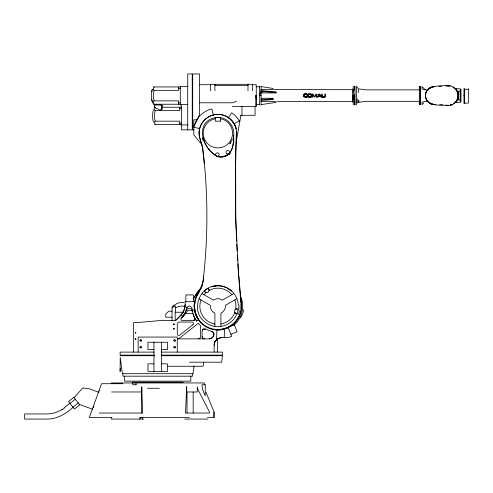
<?xml version="1.0" encoding="UTF-8"?>
<svg xmlns="http://www.w3.org/2000/svg" width="493" height="493" viewBox="0 0 493 493"><rect width="100%" height="100%" fill="white"/><g stroke="black" fill="none" stroke-linecap="round" stroke-linejoin="round"><path stroke-width="0.74" d="M322.188 95.679L322.188 94.015L321.664 94.015L321.812 96.813A0.672 0.666 -16.3 0 0 322.028 97.029L322.404 97.139A1.781 1.725 -0.2 0 0 322.638 97.158L322.718 97.158M311.046 96.061L311.058 95.457A5.195 2.613 -89.8 0 0 311.04 95.161L311.052 95.186M214.135 352.113L214.135 345.655M310.029 97.17L308.168 97.078A0.659 0.641 -1.8 0 1 307.928 96.936L307.687 94.792L308.328 94.077A4.382 4.258 0.4 0 1 308.581 94.046A8.017 7.771 0.2 0 1 309.006 94.009M303.608 95.753A4.486 3.05 -89.2 0 0 303.62 96.086L304.273 97.103L303.676 96.123A4.449 2.995 -89.2 0 1 303.676 95.759L303.663 95.371M310.535 96.72A5.546 5.466 0.4 0 1 310.202 96.745L309.555 96.739A12.239 12.023 0 0 1 309.216 96.739A11.037 10.852 -0.1 0 1 308.71 96.714L308.211 95.882A5.608 2.046 89.9 0 1 308.205 95.685L308.6 94.49A4.671 4.573 -0.2 0 1 309.062 94.471L310.202 94.453M120.224 368.511L120.107 371.519L120.224 357.376L122.4 373.7L193.034 373.7L193.995 366.25M307.644 95.519L307.644 95.383A4.419 3.007 89.2 0 1 307.644 95.186A3.882 2.97 88.2 0 1 307.675 94.989L307.798 94.416A0.622 0.61 21.4 0 1 308.002 94.194A0.739 0.721 2.6 0 1 308.242 94.095M324.862 96.055L324.758 96.61L324.869 94.015L325.386 94.015L325.386 95.734M311.558 96.388A3.186 2.736 85.2 0 0 311.588 96.117A4.289 3.05 88.8 0 0 311.613 95.864L311.582 95.42A4.566 3.02 -89.5 0 0 311.619 95.211L311.403 94.385A0.776 0.764 -15.4 0 0 311.256 94.231L310.726 94.058A5.497 5.337 -0.3 0 0 310.368 94.009M325.386 95.845L325.38 95.95M214.135 345.735L214.221 344.182A15.043 15.043 0 0 1 214.775 341.402M217.413 352.113L217.61 340.527L216.828 340.527A8.541 8.541 0 0 1 216.975 339.005M235.666 163.294L235.777 219.095L238.667 276.135M305.407 97.17L306.085 97.17A6.138 5.941 0.1 0 0 306.646 97.139L306.868 97.09A0.739 0.721 1.6 0 0 307.077 96.998C307.854 96.406 306.788 95.556 306.806 96.468M308.205 95.359L308.211 95.266A3.661 2.933 87.6 0 1 308.193 95.075L308.544 94.502A2.792 2.755 0.8 0 1 308.772 94.465A5.405 5.312 0 0 1 309.062 94.459L309.179 94.453M213.863 417.559L214.036 411.914L206.08 392.465M233.719 138.182C233.479 144.843 232.221 153.724 225.005 156.343A10.938 10.889 -1.5 0 1 216.914 156.121C202.34 149.114 194.076 121.882 215.342 117.617A13.2 11.006 0 0 1 220.088 117.556C228.66 118.56 234.816 127.225 233.707 135.661C233.7 142.668 233.207 152.121 226.17 155.837A10.969 10.969 0 0 1 217.148 156.219C210.178 152.59 205.495 145.423 202.906 138.182M230.853 334.279L237.133 331.746L234.317 324.77L228.037 327.309L231.692 336.349L228.986 337.44L221.702 337.44L216.618 339.418L214.979 341.581L214.221 344.182L214.96 341.618L216.55 339.48L216.938 329.977L222.688 329.509L228.179 327.654M224.216 337.44L224.555 329.041M311.058 95.913L311.052 95.962A3.476 2.816 87.7 0 1 311.009 96.178M133.646 352.113L133.646 322.484L138.157 322.484L160.644 320.518L175.551 320.518L178.947 317.172A112.823 112.823 0 0 0 181.147 314.842C184.444 311.336 185.46 306.387 185.109 301.71L194.556 301.71L194.125 306.221M307.349 96.203L306.782 97.115M303.676 95.094L304.341 94.083A3.728 3.617 0.4 0 1 304.575 94.046A7.272 7.056 0.4 0 1 304.97 94.003M241.077 308.778L241.102 303.91A1158.458 1158.458 0 0 1 237.805 263.823M185.109 304.668C185.146 311.36 180.148 316.327 175.551 320.518L175.57 320.499M303.7 94.866L303.688 94.97A4.462 3.02 89.5 0 0 303.651 95.439M203.652 276.135L203.098 281.004M304.366 94.551L304.181 95.291A4.813 2.903 89.3 0 0 304.169 95.537L304.187 95.765M177.277 338.87L209.229 338.87C212.064 338.919 214.209 336.127 213.802 333.373L212.976 332.171L211.7 331.499L205.439 329.077L203.202 329.114L202.395 329.946M304.218 94.866L304.181 95.537M311.551 95.858A4.289 2.989 88.9 0 1 311.539 96.11A3.18 2.693 85.8 0 1 311.514 96.382L311.151 97.035A1.115 1.085 1.3 0 1 310.972 97.09L310.8 97.127A3.87 3.747 0.2 0 1 310.485 97.158A10.156 9.829 0 0 1 309.912 97.189M311.539 96.388L311.145 97.035A1.165 1.134 1.6 0 1 310.886 97.115L310.787 97.127A4.197 4.061 0 0 1 310.504 97.152A10.723 10.353 0 0 1 310.239 97.146M240.917 115.307L237.158 136.604A19.56 19.56 0 0 1 236.486 139.291M203.775 362.189L203.061 366.25L167.916 366.25M457.757 97.657L458.12 95.593L457.732 93.46M181.307 317.973A115.122 115.122 0 0 0 184.85 314.084A1.664 1.664 0 0 1 185.621 313.579L191.789 313.511A1.504 1.504 0 0 1 192.424 313.653A1.59 1.59 0 0 1 193.25 314.589L193.311 314.762A26.024 26.024 0 0 0 194.846 318.312L194.803 319.791L193.515 320.518L182.392 320.518A1.504 1.504 0 0 1 181.307 317.973C186.243 316.931 185.75 300.644 191.913 307.694A26.024 26.024 0 0 0 192.313 311.003L193.903 316.309L196.578 321.153L198.426 319.858L195.789 314.953L194.365 309.567L192.313 311.003M420.209 100.406L420.658 98.144L420.658 86.571M352.76 100.282L353.21 98.125L352.76 95.593M202.765 282.927L202.155 285.367M152.183 101.527C151.234 97.731 151.234 93.46 152.183 89.664M151.702 91.451L152.362 89.147M355.015 101.915L354.418 103.887L355.015 104.621M153.489 109.458C152.269 113.556 152.269 118.252 153.489 122.35M93.313 407.754L93.873 406.214M201.655 286.895L198.426 293.397A23.319 23.319 0 0 0 197.305 295.282M455.785 101.404L456.463 102.439L460.228 102.365L460.228 88.826L456.463 88.752L455.785 89.781M353.21 91.92L354.418 88.937M140.024 340.453L140.246 339.911M141.343 340.99L141.559 340.453A0.77 0.77 0 0 0 140.406 339.788A0.77 0.77 0 0 0 140.406 341.113A0.77 0.77 0 0 0 141.559 340.453M140.024 347.22L140.246 346.684M141.343 347.756L141.559 347.22A0.77 0.77 0 0 0 140.406 346.554A0.77 0.77 0 0 0 140.406 347.885A0.77 0.77 0 0 0 141.559 347.22M173.875 340.453L174.097 339.911M175.194 340.99L175.409 340.453A0.77 0.77 0 0 0 174.257 339.788A0.77 0.77 0 0 0 174.257 341.113A0.77 0.77 0 0 0 175.409 340.453M173.875 347.22L174.097 346.684M175.194 347.756L175.409 347.22A0.77 0.77 0 0 0 174.257 346.554A0.77 0.77 0 0 0 174.257 347.885A0.77 0.77 0 0 0 175.409 347.22M201.132 288.393L201.84 286.655M154.124 86.947L153.348 89.147A1.3 0.468 -67.1 0 0 153.341 89.627L154.124 90.33L178.632 90.33L178.632 86.947M456.463 88.752L456.08 89.578M237.059 313.431C233.664 323.057 222.429 328.831 212.619 326.002A20.472 20.472 0 0 1 203.412 320.684C191.056 309.604 199.301 287.191 215.392 285.903A20.429 20.386 0 0 1 223.292 286.47C231.574 288.633 237.909 296.416 238.335 304.97M198.747 117.063L196.719 119.83L193.823 126.276L198.747 117.063L198.161 117.063L199.468 115.584A31.786 24.65 0 0 0 198.149 117.057M419.303 89.276L420.209 87.298L419.303 86.571L419.303 104.621L420.209 103.887M420.209 102.039L419.303 103.949L420.209 104.621L420.209 103.487M239.148 315.822C235.438 324.308 226.299 329.965 217.049 329.527M232.456 139.149L229.892 143.783L230.773 142.231M319.002 94.015L317.252 97.176L317.819 97.176L318.182 96.523L320.567 96.523L320.931 97.176L321.491 97.176L319.741 94.015L318.798 94.385M181.147 314.842L182.804 316.37L183.944 314.386M185.085 312.402L187.574 308.729L190.964 308.68L191.98 309.468L192.418 311.539L191.413 310.374L188.19 310.405L182.804 316.37M456.469 100.849L455.47 102.402L458.12 99.512L458.12 91.673L455.47 88.783L456.672 90.737M213.432 336.171L213.709 335.69A3.007 3.007 0 0 0 211.7 331.499M427.141 100.658C431.418 107.147 440.921 104.06 447.262 105.644A10.082 10.082 0 0 0 458.12 95.593A10.082 10.082 0 0 0 447.262 85.548C439.392 86.084 424.448 84.556 425.484 96.819M200.337 288.676L196.282 294.013L193.194 299.085A112.835 112.835 0 0 0 196.282 294.013A24.823 24.823 0 0 1 199.357 289.718M74.073 397.703L82.762 387.911L89.03 388.73L98.927 392.336M203.985 294.715L206.117 292.54L204.965 291.893L204.349 290.876A20.472 20.472 0 0 1 208.108 288.245L208.909 289.286L209.069 290.476A18.056 18.056 0 0 1 231.809 294.715M427.185 90.737L428.719 89.048L427.751 89.523M139.562 419.062L141.029 417.559M423.647 103.062L422.088 104.621L422.088 102.051L427.302 101.133C424.886 97.897 424.886 93.294 427.302 90.059L422.088 89.141L422.088 86.676L424.43 88.913M213.105 336.67L211.472 338.278L209.229 338.87M358.972 101.946L358.399 102.464L358.399 100.134L358.972 100.997M172.051 320.727L172.051 307.798L174.744 305.993A2.083 0.807 -42 0 1 175.329 306.011L175.65 312.389M64.035 407.951L69.877 403.299M69.981 403.428L75.281 399.213M72.958 407.169L78.258 402.947M73.063 407.298C65.914 413.892 56.88 419.179 46.884 419.062L24.65 419.062L24.65 413.947L46.884 413.947C52.289 413.954 57.632 412.234 62.161 409.332M178.669 338.87L198.248 323.291L200.596 325.67L200.596 336.614A2.255 2.255 0 0 1 198.34 338.87M62.069 409.819L64.213 408.167M173.166 306.091C176.167 303.472 180.013 301.858 184.049 302.61M429.606 88.339L431.344 87.113L427.856 89.406M135.748 333.052L135.6 332.325L135.255 332.849L135.951 332.843L135.458 332.356L135.458 333.052M216.55 339.48L218.935 337.97L221.702 337.44M178.632 104.245L178.632 100.862L154.124 100.862L153.348 101.496A1.3 0.468 67.3 0 0 153.341 101.965L154.124 104.245M179.76 124.556L179.76 121.173L155.258 121.173L154.475 121.808A1.3 0.468 67.3 0 0 154.469 122.276L155.258 124.556M229.288 154.038L229.559 153.878L226.17 155.498M233.694 293.631L222.361 300.169A7.524 7.524 0 0 0 213.432 300.169L202.099 293.631M236.708 298.838L225.375 305.383A7.524 7.524 0 0 1 220.907 313.117L220.907 326.206M429.582 88.426L430.697 87.785M193.515 320.518L194.803 319.791L194.846 318.312L196.578 321.153M228.931 154.235L227.723 154.845M227.858 154.784L228.333 154.549M324.875 97.078L325.325 96.628A1.023 1.004 54.2 0 0 325.368 96.375L325.368 96.345A1.103 1.078 56 0 1 325.337 96.597L324.936 97.053A1.146 1.109 0.1 0 1 324.628 97.127A6.982 6.785 0.3 0 1 324.332 97.164L323.192 97.17M236.554 101.201L232.24 102.79L199.468 102.79M431.252 87.471L433.729 86.595A9.028 9.028 0 0 0 425.404 95.593A9.028 9.028 0 0 0 433.729 104.596L429.582 102.766M450.602 104.96L452.494 104.3A9.78 9.78 0 0 1 450.596 105.034M450.577 104.966L452.469 104.313M464.665 95.143L464.061 95.593L464.665 96.049M304.341 94.083L303.75 94.57A2.157 2.027 76.5 0 0 303.688 94.866M306.51 96.696L306.794 96.529L306.344 96.714A6.212 6.119 0.3 0 1 306.141 96.739L305.882 96.733M464.511 95.143L464.067 95.648L464.511 96.049M261.074 92.16L264.525 91.593L261.074 90.878L259.645 95.593L261.074 95.593M358.972 102.273L365.769 101.318L419.303 101.318M216.39 285.804L211.941 286.636L216.39 285.804A20.472 20.472 0 0 1 226.922 287.85L231.414 290.845L227.674 288.239M273.11 98.84L261.074 99.783M433.754 86.897L434.881 86.805M438.825 86.503L441.648 86.281M445.592 85.979L449.949 86.004M445.777 105.231L448.618 105.268M447.28 105.342L448.63 105.262M304.859 94.465A2.576 2.539 0.6 0 0 304.501 94.502A1.732 1.707 1 0 1 304.692 94.477A3.63 3.568 0.2 0 1 304.89 94.465L305.709 94.446A6.477 6.354 0 0 1 306.363 94.483M304.976 94.459L305.512 94.446M304.97 94.027L305.13 94.021A10.698 10.322 0 0 1 305.37 94.027L305.894 94.015M309.006 94.027L310.405 94.034A4.03 3.901 -0.1 0 1 310.892 94.083M323.956 97.164L324.351 97.146A6.655 6.458 0.2 0 0 324.628 97.139M306.085 97.17L306.159 97.17A6.606 6.391 0.1 0 0 306.646 97.139M323.735 97.17L322.878 97.164M252.502 84.821L256.261 84.728L256.261 106.482M305.709 96.739L304.914 96.733A6.076 5.978 -0.2 0 1 304.606 96.714A5.891 5.811 -0.5 0 0 304.853 96.739L304.914 96.733M306.017 97.17L305.666 97.176M205.439 329.077L203.202 329.114L202.099 331.056L202.099 336.614L202.746 338.192L204.355 338.87A2.255 2.255 0 0 1 202.099 336.614M352.76 101.509L277.448 101.613M323.624 96.739L323.907 96.739A8.387 8.258 0.3 0 0 324.332 96.727A2.742 2.699 0.5 0 0 324.542 96.696L324.542 96.69A2.767 2.724 0.3 0 1 324.332 96.714A8.239 8.116 0.3 0 1 323.907 96.751L323.014 96.739A5.898 5.799 -0.1 0 1 322.502 96.708L322.188 96.006M199.468 84.728L210.375 84.691M214.886 85.357L247.985 85.357M187.759 86.571L180.284 86.571L180.284 104.621L187.734 104.621M261.074 86.571L273.11 88.45L273.11 89.59L261.074 89.59M256.261 86.793L259.645 86.793M153.298 86.947L180.284 86.947M178.632 88.352L180.284 88.352M464.665 89.276L468.35 89.276M274.176 89.578L352.76 89.695M419.303 89.868L365.769 89.868L358.972 88.919M460.228 91.242L458.724 91.242L458.724 99.95L460.228 99.95M261.074 92.918L276.123 92.918L276.123 91.883L261.641 90.755L261.074 90.878L261.641 91.408L276.123 92.536M305.574 94.446L305.654 94.446A5.3 5.207 0 0 1 306.523 94.496L307.318 95.143L307.121 94.286A0.709 0.696 -6.3 0 0 306.843 94.12L306.547 94.058M353.21 95.593L354.418 95.593M323.482 96.739L323.014 96.739A6.193 6.082 0 0 1 322.502 96.702M261.074 98.273L273.11 98.273L273.11 99.494L261.074 100.436M261.074 101.601L276.123 101.601L276.123 102.365L261.074 104.621M178.632 102.84L180.284 102.84M464.665 103.111L468.35 103.111L468.35 88.672M153.298 104.245L180.284 104.245M256.261 104.399L259.645 104.399M161.63 105.311L162.234 105.311L162.234 109.378L161.63 109.378M161.63 105.434L162.234 105.434M232.24 106.5L255.885 106.5L255.885 95.593L256.261 97.022M154.636 107.252L155.258 107.252L154.475 109.458A1.3 0.468 -67.1 0 0 154.469 109.933L155.258 110.642L179.76 110.642L179.76 107.252M162.061 107.252L181.412 107.252M179.76 108.663L181.412 108.663M240.701 115.307L255.066 115.307L255.066 106.5M196.719 119.83L193.823 119.83L193.823 134.946L202.007 144.696M179.76 123.151L181.412 123.151M154.432 124.556L181.412 124.556M181.412 124.932L187.734 124.932M193.823 129.899L192.695 129.899L192.695 73.938L199.468 73.938L199.468 116.243A25.051 25.051 0 0 1 211.836 108.904L213.389 115.122M172.1 311.188L168.723 311.188L165.784 314.195L165.784 317.209L172.1 317.209M183.464 312.242L175.188 312.242L175.188 320.518M153.958 349.629L147.937 349.629L147.937 342.253L167.497 342.253L167.497 349.629L161.482 349.629M154.106 352.113L120.144 352.113L120.144 355.12L154.383 355.12M161.365 352.113L222.411 352.113L222.411 355.12L161.427 355.12M120.144 355.724L154.383 355.724M161.932 355.724L222.411 355.724L221.733 362.189L189.361 362.189M153.958 363.846L147.937 363.846L147.937 371.371L153.958 371.371M161.482 363.846L167.497 363.846L167.497 371.371L161.482 371.371M132.142 382.198L183.291 382.198M111.184 382.95L204.318 382.95L204.318 384.756M122.868 383.702L101.583 383.702L89.264 417.559L112.034 417.559M136.241 384.756L132.79 384.756L132.79 382.95M147.53 388.274L159.393 388.274M111.628 391.978L141.75 391.978L141.75 386.808L142.674 413.042L99.185 413.042M139.562 417.559L189.491 417.559M207.454 417.559L214.135 417.559L214.036 411.914M143.525 419.062L111.381 419.062L111.381 417.559M184.801 419.062L207.806 419.062M309.733 94.015L310.362 94.027M305.278 97.17L304.97 97.164M309.074 97.164L308.747 97.152M309.105 96.733L309.216 96.739A12.233 12.005 0 0 0 309.555 96.739M447.28 85.844L449.973 86.01M261.641 91.408L264.525 91.593M433.754 104.294L435.448 104.424M439.768 104.762L442.776 104.997M304.545 96.708L304.181 95.593M310.627 94.483L311.034 94.866L310.781 94.508M308.415 97.133L308.199 97.084A0.666 0.653 -7 0 1 307.922 96.936A0.739 0.727 -23.1 0 1 307.724 96.622L307.669 96.338A3.525 2.841 -86.1 0 1 307.675 96.092L307.644 95.58M424.886 89.634L425.194 89.689M305.82 94.003A6.884 6.668 -0.2 0 1 306.547 94.04L306.689 94.083M237.41 308.963A2.41 2.41 0 0 0 234.785 312.617L236.911 313.813A20.472 20.472 0 0 0 238.144 309.271L237.01 308.889L235.716 309.129A18.056 18.056 0 0 0 234.816 299.929M431.252 103.721L432.503 104.011M193.823 127.206L199.831 128.704M306.757 94.095L306.843 94.12A0.727 0.709 -1.2 0 1 307.102 94.268L307.275 94.539M304.471 96.696L304.212 96.215A5.756 1.781 88 0 1 304.169 95.969L304.187 95.704M311.021 94.114L311.551 94.939M306.56 94.52L306.806 95.143M99.025 390.733L99.45 390.887M79.459 404.463L92.752 409.301M427.856 101.78L431.344 104.078L429.606 102.852M199.092 298.838L210.425 305.383A7.524 7.524 0 0 0 214.886 313.117L214.886 326.206M234.705 312.488L236.165 313.61M185.035 306.159L187.038 308.002M427.265 100.578L429.027 102.445M357.949 88.29L356.538 86.269L356.538 104.923M208.108 288.245L209.087 290.248A2.41 2.41 0 0 1 204.379 290.913M198.186 318.681C195.555 314.516 194.297 309.518 194.636 304.6C195.37 295.88 201.538 288.843 203.184 280.301A556.659 556.659 0 0 0 202.771 148.701C201.6 141.374 196.83 134.028 200.318 126.522C202.728 120.046 208.946 115.22 215.823 114.518A15.215 12.282 0 0 1 220.081 114.53C229.615 115.436 237.343 124.532 236.683 134.096A1158.458 1158.458 0 0 0 236.153 231.229M456.216 101.903L456.463 102.439M235.247 126.344L234.052 123.879L239.265 120.871A27.916 26.234 -30.2 0 1 239.771 121.789A24.675 24.675 0 0 0 231.698 112.749L228.327 117.741A18.654 18.654 0 0 1 233.411 122.843M419.907 88.512L419.303 87.236L420.209 86.571L420.209 102.445M419.303 101.915L419.907 103.234M202.845 137.744L204.225 140.973M152.491 102.402L152.842 103.259M152.362 102.045L151.702 99.74M235.451 126.997L236.061 128.95M202.771 148.701L200.596 140.573A18.808 18.808 0 0 1 211.614 115.479A18.808 18.808 0 0 1 235.974 128.026M420.209 95.593L420.658 98.144M203.079 139.42L203.153 139.957M307.287 94.613L307.299 94.687A3.371 2.798 -82 0 1 307.318 94.915M255.885 95.593L256.261 99.075M322.194 96.332L322.188 95.882M321.676 96.203L321.713 96.56A0.85 0.838 -43.1 0 0 321.775 96.751A0.684 0.672 -18.5 0 0 322.009 97.01A0.684 0.666 -2.2 0 0 322.249 97.109M233.756 142.594L233.719 138.028M236.486 131.656L236.517 134.392M308.205 95.55L308.224 96.221A1.689 1.621 -72.2 0 0 308.248 96.443L308.526 96.69A3.796 3.734 -0.1 0 0 308.883 96.72M233.7 135.513L233.707 136.351M464.665 103.641L464.665 88.672L463.987 88.672L463.987 103.641M460.98 89.128L460.98 102.063M420.658 100.406L420.658 104.621M358.399 88.728L358.399 92.53M357.246 98.742L357.246 103.24M355.015 86.269L355.015 104.923M354.418 86.269L354.418 90.287M354.418 94.194L354.418 104.923M353.21 86.269L353.21 104.923M352.76 88.9L352.76 102.291M261.074 86.189L261.074 104.997M259.645 86.189L259.645 98.434M259.645 99.339L259.645 104.997M252.502 90.761L252.502 84.309L210.375 84.309L210.375 90.761M247.985 84.309L247.985 90.761M241.971 106.5L241.971 115.307M214.886 84.309L214.886 90.761M193.385 301.71L193.385 294.937L185.861 294.937L185.861 301.71M193.17 391.978L193.17 413.042M192.547 373.7L192.547 376.184L122.886 376.184L122.886 373.7M190.816 376.073L190.816 381.144L124.618 381.144L124.618 376.073M187.734 129.899L187.734 73.938L192.245 73.938L192.245 129.899L181.412 129.838L181.412 106.124L180.962 106.124L180.962 104.621M187.013 391.978L187.013 413.042M177.277 352.113L177.277 337.064L138.157 337.064L138.157 352.113M161.482 342.179L161.482 371.519L153.958 371.519L153.958 342.179M160.126 104.245L160.126 104.997M155.911 104.245L155.911 104.997M142.385 417.559L142.385 419.062M141.46 391.978L141.46 413.042M136.043 382.95L136.043 384.756M172.051 307.798A13.348 2.89 -90 0 1 173.856 306.153M175.65 307.798A13.348 13.034 90 0 1 184.912 306.35M240.541 298.992A23.769 23.769 0 0 1 213.648 329.614A23.769 23.769 0 0 1 199.246 291.486M240.467 295.88A24.823 24.823 0 0 1 233.848 325.244M305.894 94.009A6.218 6.027 -0.1 0 1 306.621 94.052M308.328 94.077A4.338 4.215 0.4 0 1 308.581 94.046A6.384 6.175 0.1 0 1 308.834 94.04M305.13 94.009A10.673 10.322 0 0 1 305.37 94.003M304.495 94.046A7.931 7.697 0.2 0 1 305.05 94.009M311.551 94.939A3.734 2.94 -87.7 0 1 311.57 95.149L311.576 95.217A4.591 2.995 -89.6 0 1 311.607 95.513M310.239 97.189A9.373 9.071 0.1 0 1 310.029 97.195M310.535 96.708A2.483 2.447 0.3 0 0 310.732 96.683L311.034 96.209L310.602 96.702A5.836 5.737 0.1 0 1 310.134 96.733M310.165 94.453A4.468 4.4 -0.1 0 1 310.633 94.477M322.638 97.158A1.787 1.725 0 0 1 322.404 97.139M325.318 95.734A5.287 2.447 89.7 0 1 325.312 95.938M322.12 95.864A5.867 1.38 -89.8 0 1 322.12 95.679M321.602 96.252A5.947 1.023 89.3 0 1 321.59 95.901M427.185 100.455A8.726 8.726 0 0 1 426.291 98.742M457.449 98.267A9.78 9.78 0 0 1 456.376 100.708M455.606 101.786A9.78 9.78 0 0 1 453.628 103.616M453.061 87.199A9.78 9.78 0 0 1 455.606 89.399M456.389 90.502A9.78 9.78 0 0 1 457.455 92.949M155.258 121.173A17.206 17.206 0 0 1 155.258 110.642M154.124 100.862A17.206 17.206 0 0 1 154.124 90.33M202.715 138.773A83.588 11.185 84.4 0 1 202.894 140.037M233.639 142.477A82.559 5.454 88.4 0 1 233.596 137.652M230.305 153.409A20.737 20.737 0 0 1 217.666 156.749M216.1 155.924A1.799 1.799 0 0 1 216.655 152.978A1.799 1.799 0 0 1 219.163 154.629A1.799 1.799 0 0 1 216.68 156.306M234.785 312.611A18.056 18.056 0 0 1 220.907 324.024M214.886 324.024A18.056 18.056 0 0 1 200.978 299.929M238.926 305.013A18.075 15.283 68.5 0 1 238.877 307.724M238.969 307.792A17.187 13.108 74.4 0 1 238.643 310.06M241.102 303.91A23.319 23.319 0 0 1 216.766 329.515A23.319 23.319 0 0 1 195.025 301.667M237.614 260.791A1158.458 1158.458 0 0 1 237.299 255.491M237.047 250.943A1158.458 1158.458 0 0 1 236.695 244.121M236.56 241.089A1158.458 1158.458 0 0 1 236.215 232.745M236.695 132.599A18.808 18.808 0 0 1 236.683 134.096M241.299 303.559A150.494 19.017 85.7 0 1 238.902 276.117M243.678 309.746A17.588 13.268 81.6 0 1 240.541 317.591M203.171 281.028A13.884 6.31 -84.1 0 1 202.833 282.97M202.241 285.509A13.866 4.93 -82 0 1 201.729 287.068M235.309 163.288A82.695 5.873 -88.7 0 1 236.418 132.377M202.666 148.861A82.923 12.054 84.5 0 1 204.238 163.306M220.531 118.776A14.667 14.667 0 0 1 230.139 141.294A14.667 14.667 0 0 1 205.655 141.294A14.667 14.667 0 0 1 215.262 118.776M213.149 286.421A20.367 20.367 0 0 1 214.233 286.193M239.549 310.793A16.177 10.791 80.1 0 1 238.076 314.682M186.644 386.808L185.553 413.042L209.426 413.042L209.426 411.914L198.026 389.686L197.274 386.808L197.274 391.978L186.644 391.978L186.644 386.808M135.255 339.03C135.532 340.503 136.487 338.173 135.255 339.03C135.526 340.509 136.487 338.173 135.255 339.03M173.542 324.135C173.819 325.608 174.775 323.279 173.542 324.135C173.819 325.614 174.781 323.279 173.542 324.135M173.542 328.646C173.819 330.125 174.775 327.79 173.542 328.646C173.819 330.125 174.781 327.79 173.542 328.646M317.036 94.329L316.512 95.624L317.036 97.176L316.512 97.176L316.512 94.446L314.725 97.176L314.306 97.176L312.488 94.446L312.488 97.176L311.97 97.176L312.488 95.624L311.97 94.015L312.876 94.015L314.509 96.616L316.118 94.015L317.036 94.329M154.408 106.5L154.069 107.178L160.089 110.186L160.428 109.514L161.63 109.514L161.63 104.997L154.408 104.997L154.408 106.5M319.347 94.446L318.404 96.092L320.351 96.092L319.347 94.446M429.027 88.746L427.265 90.613A8.726 8.726 0 0 1 429.027 88.746M73.79 397.346L68.496 401.561L74.449 409.036L79.743 404.821L73.79 397.346M192.855 324.702L179.717 335.154A1.504 1.504 0 0 1 177.277 333.977L177.277 324.277A2.255 2.255 0 0 1 179.532 322.021L191.919 322.021A1.504 1.504 0 0 1 192.855 324.702M220.531 121.173L215.262 121.173L215.262 117.63A15.794 15.794 0 0 1 220.531 117.63L220.531 121.173M205.261 384.756L201.988 384.756L202.438 389.297L205.261 395.824L205.261 384.756M420.209 104.233L419.303 103.949L420.209 104.233M226.872 153.798A1.799 1.799 0 0 0 229.578 152.232A1.799 1.799 0 0 0 226.872 150.673A1.799 1.799 0 0 0 226.872 153.798"/></g></svg>
